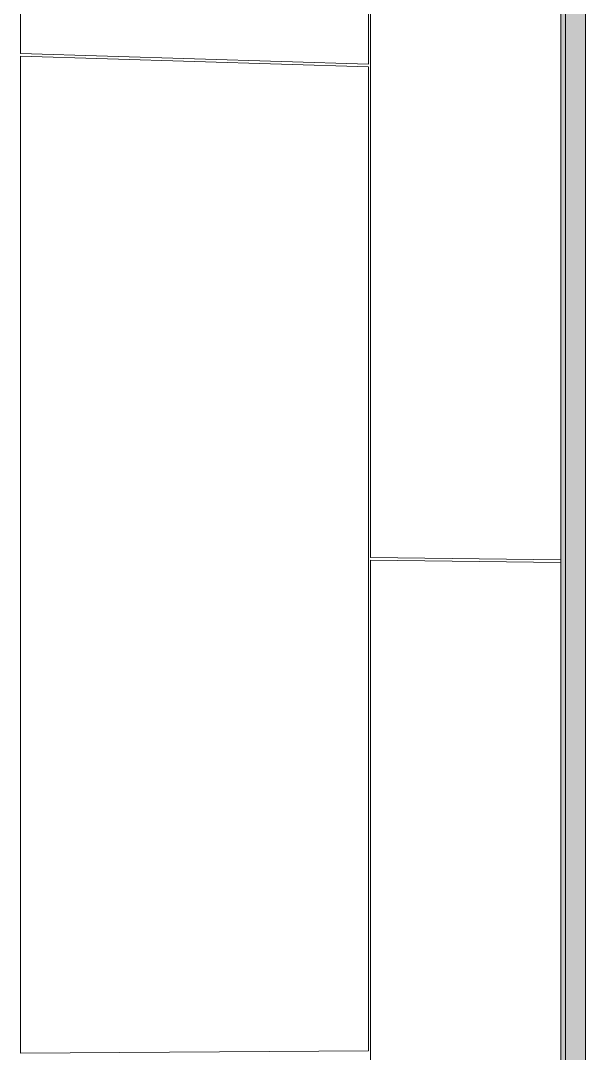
# Model space of a CAD drawing. Header units: inches. Extents: x 31155.6 to 31160.43, y 58.98 to 66.18.
# Drawn here: x 31157.6113 to 31157.6423, y 65.99 to 66.0467 of the extents above; entities that cross this region are included whole.
import ezdxf

# ---------------------------------------------------------------- set-up
doc = ezdxf.new("R2010")
doc.units = ezdxf.units.IN
doc.header["$MEASUREMENT"] = 0
for name, color, linetype, lineweight in [('A-GLAZ-CWMG', 51, 'Continuous', 9), ('A-WALL', 113, 'Continuous', 13), ('A-WALL-PATT', 111, 'Continuous', 13), ('L-SITE-WALL', 31, 'Continuous', 13)]:
    doc.layers.add(name, color=color, linetype=linetype, lineweight=lineweight)

# ---------------------------------------------------------------- blocks, each defined once
blk = doc.blocks.new('FP_27-Looking North West')
at = {"layer": 'A-WALL-PATT', "lineweight": 9}
for p, q in [((-3322.642927, 66.044934), (-3322.642927, 66.072236)), ((-3322.623831, 66.044347), (-3322.623831, 66.071292)), ((-3322.623733, 66.01726), (-3322.623733, 66.071287)), ((-3322.623831, 66.044347), (-3322.642927, 66.044934)), ((-3322.642927, 66.044792), (-3322.623831, 66.044206)), ((-3322.642927, 65.990046), (-3322.642927, 66.044792)), ((-3322.623831, 65.990176), (-3322.623831, 66.044206)), ((-3322.613283, 66.017135), (-3322.623733, 66.01726)), ((-3322.623733, 65.963094), (-3322.623733, 66.01712)), ((-3322.613283, 66.016996), (-3322.623733, 66.01712)), ((-3322.623831, 65.990176), (-3322.642927, 65.990046))]:
    blk.add_line(p, q, dxfattribs=at)

msp = doc.modelspace()

# ---------------------------------------------------------------- hatches: boundary and pattern name
at = {"layer": 'A-GLAZ-CWMG'}
h = msp.add_hatch(color=256, dxfattribs=at)
h.paths.add_polyline_path([(31157.641155, 65.963235), (31157.641155, 66.154433), (31157.64027, 66.154309), (31157.64027, 66.149015), (31157.640384, 66.149003), (31157.640384, 66.097693), (31157.640901, 66.097657), (31157.640901, 65.963243), (31157.640981, 65.96324)], flags=0)
h.paths.add_polyline_path([(31157.641155, 66.155147), (31157.641155, 66.155269), (31157.640519, 66.155179), (31157.640981, 66.155156)], flags=0)
h = msp.add_hatch(color=256, dxfattribs=at)
h.paths.add_polyline_path([(31157.641155, 65.963235), (31157.64225, 65.963263), (31157.64225, 66.153637), (31157.641734, 66.154405), (31157.641155, 66.154433), (31157.641155, 65.972548)], flags=0)
h.paths.add_polyline_path([(31157.641239, 66.155143), (31157.641155, 66.155269), (31157.641155, 66.155147)], flags=0)
at = {"layer": 'A-WALL', "transparency": 33554573}
h = msp.add_hatch(color=256, dxfattribs=at)
h.paths.add_polyline_path([(31157.641097, 65.963273), (31157.641097, 66.15442), (31157.640441, 66.154329), (31157.640441, 66.097689), (31157.640901, 66.097657), (31157.640901, 65.963279), (31157.640981, 65.963277)], flags=0)
h.paths.add_polyline_path([(31157.641097, 66.15515), (31157.641097, 66.155221), (31157.640726, 66.155169), (31157.640981, 66.155156)], flags=0)

# ---------------------------------------------------------------- linework, layer by layer
at = {"layer": 'A-GLAZ-CWMG'}
for p, q in [((31157.641155, 66.154433), (31157.641155, 65.963235)), ((31157.64225, 66.153637), (31157.64225, 65.963263))]:
    msp.add_line(p, q, dxfattribs=at)
at = {"layer": 'L-SITE-WALL'}
msp.add_line((31157.6409, 65.963222), (31157.6409, 66.097657), dxfattribs=at)

# ---------------------------------------------------------------- block references
at = {"layer": 'L-SITE-WALL', "lineweight": 9}
msp.add_blockref('FP_27-Looking North West', (34480.254183, 0), dxfattribs=at)

doc.saveas('drawing.dxf')
